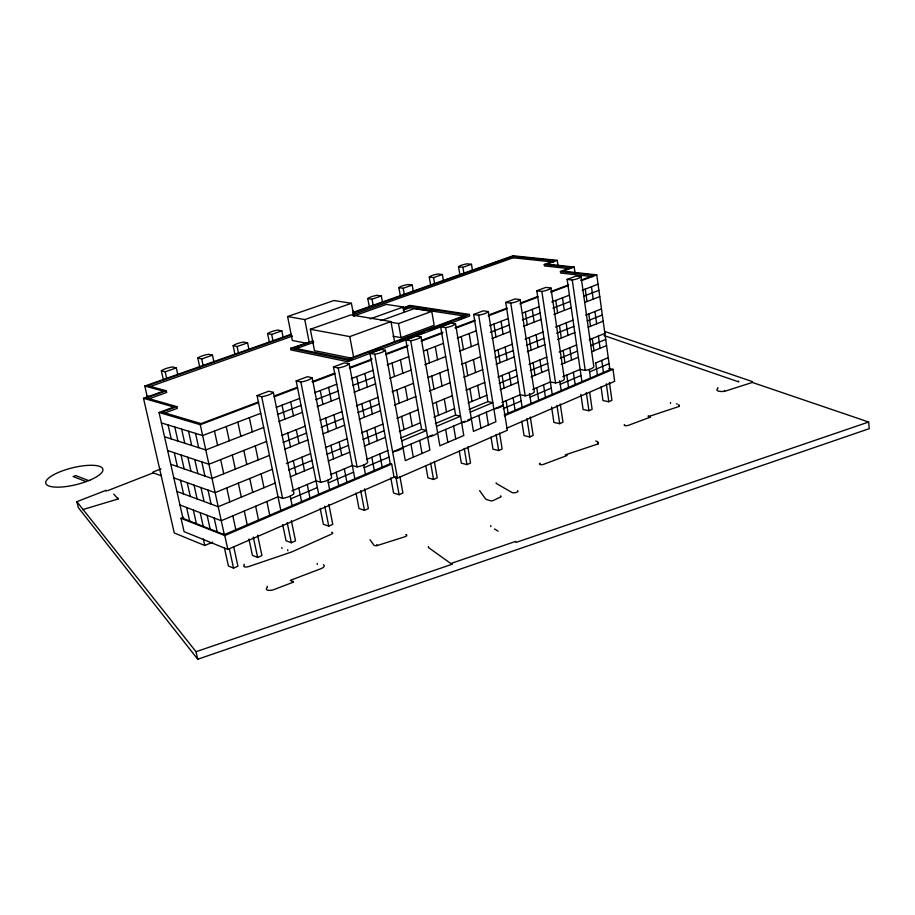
<?xml version="1.0" encoding="UTF-8"?>
<svg xmlns="http://www.w3.org/2000/svg" width="915" height="915" viewBox="0 0 915 915"><rect width="100%" height="100%" fill="white"/><g stroke="black" fill="none" stroke-linecap="round" stroke-linejoin="round"><path stroke-width="1.37" d="M224.495 548.188L228.395 565.985L233.542 568.146L237.934 566.202L233.76 546.998M248.937 539.084L252.426 555.371L257.641 557.464L261.942 555.554L257.607 535.138M390.785 477.813L393.587 493.025L399.123 494.718L402.92 493.036L399.889 476.383M425.75 465.575L427.934 477.87L433.527 479.46L437.21 477.836L434.328 461.389M459.25 450.981L461.32 463.116L466.97 464.626L470.539 463.047L467.817 446.817M491.023 437.141L492.979 449.139L498.686 450.569L502.152 449.025L499.556 432.989M601.029 386.839L602.962 400.564L608.818 401.731L611.929 400.347L609.436 382.447M282.712 524.627L286.04 540.742L291.336 542.732L295.511 540.879L291.37 520.692M320.181 508.363L323.35 524.261L328.737 526.148L332.774 524.352L328.851 504.428M356.038 493.094L358.989 508.511L364.456 510.307L368.379 508.568L364.639 488.885M521.779 421.117L524.055 435.609L529.808 436.958L533.171 435.471L530.3 416.977M551.585 407.003L553.907 422.421L559.717 423.691L562.977 422.25L560.255 403.984M580.899 394.285L583.107 409.52L588.94 410.732L592.119 409.325L589.729 392.661M183.595 517.261L181.044 518.313L184.075 531.661L227.824 549.423L394.079 477.173L397.43 478.145L507.299 430.29L488.29 311.569L483.28 310.825L473.661 314.44L487.867 401.605L492.83 402.68L470.241 412.15M506.441 428.346L614.663 381.315L613.004 369.317L608.818 368.585M181.044 518.313L224.793 535.55L391.689 464.088L394.079 477.173M504.44 415.81L613.004 369.317M147.338 397.156L144.81 386.038L163.453 391.151L143.506 398.3L174.273 532.976L204.788 545.523L212.646 542.149M473.661 314.44L478.659 315.195L495.919 421.724L473.444 431.377L455.533 323.887L450.569 323.087L440.653 326.804L455.613 415.09L460.542 416.222L436.478 426.321M143.506 398.3L173.896 407.026L159.038 412.482L182.989 518.393L224.312 534.646L390.225 463.676L391.689 464.088M504.222 414.918L609.916 369.706L596.752 274.877L563.08 271.149L574.197 267.031L575.009 272.681M530.094 397.133L551.288 388.143M290.73 498.847L317.356 487.535M328.313 482.891L353.59 472.163M364.193 467.656L389.024 457.123M503.216 408.639L521.161 401.022M560.255 384.346L581.014 375.527M589.603 371.89L609.07 363.621M432.612 434.945L392.626 451.85A10.923 3.546 -10.4 0 0 402.932 447.492M465.255 421.14L437.61 432.829A10.751 3.431 -10 0 1 427.614 437.05M467.679 420.111L493.86 409.039A10.431 3.225 -9.1 0 0 503.261 405.071L493.86 409.039M532.713 389.401L550.35 381.967L552.214 394.308M562.828 376.717L580.133 369.431L585.223 370.403A10.031 2.939 -8.1 0 0 593.835 366.766L581.059 276.696L575.935 276.113L567.14 279.418L581.894 381.624M291.885 490.955L316.018 480.798L320.696 482.274A11.3 3.763 -11.4 0 0 331.688 477.619L312.164 377.769L307.451 376.706L296.174 380.926L318.695 494.272M330.681 474.611L352.321 465.495L357.067 466.89A11.106 3.649 -10.9 0 0 367.704 462.384L349.187 363.861L344.406 362.866L333.483 366.949L354.86 478.808M366.526 459.513L387.811 450.546M501.969 402.44L520.178 394.765L525.187 395.795A10.294 3.134 -8.8 0 0 534.314 391.94L520.109 299.605L515.053 298.931L505.721 302.419L522.133 407.255M595.288 363.118L608.246 357.662M400.816 438.01L421.598 429.318L426.47 430.519L401.742 440.904M435.391 423.542L455.613 415.09M469.063 409.463L487.867 401.605M275.175 483.074L218.205 506.716L176.904 491.469M290.124 476.875L313.33 467.245M328.291 461.034L349.759 452.124M364.25 446.108L385.387 437.336M399.283 431.571L420.454 422.787M433.916 417.206L454.526 408.65M468.125 403L486.826 395.246M500.185 389.699L518.21 382.218M531.18 376.843L548.645 369.591M561.238 364.364L578.372 357.25M591.662 351.737L606.565 345.561M590.781 345.561L605.719 339.419M288.728 470.024L311.981 460.439M326.964 454.275L348.478 445.411M362.992 439.429L384.174 430.713M499.167 383.362L517.227 375.928M530.22 370.575L547.708 363.369M560.323 358.177L577.491 351.108M272.315 469.269L215.117 492.647L173.839 477.904M286.303 463.562L310.62 453.623M325.397 447.584L347.197 438.685M361.505 432.829L382.95 424.068M396.893 418.372L418.144 409.691M432.806 403.709L452.33 395.726M465.987 390.145L484.744 382.481M497.909 377.106L516.243 369.614M529.019 364.387L546.77 357.136M559.179 352.069L576.599 344.955M589.203 339.808L604.872 333.403M269.445 455.396L212.028 478.488L170.75 464.271M284.508 449.334L307.897 439.932M322.972 433.87L344.612 425.166M359.206 419.299L380.503 410.732M394.491 405.105L415.822 396.538M429.375 391.082L450.134 382.733M463.836 377.22L482.651 369.66M496.102 364.25L514.253 356.942M527.315 351.692L544.883 344.623M557.567 339.534L574.814 332.591M588.185 327.215L603.179 321.188M587.293 320.982L602.322 314.989M283.101 442.414L306.536 433.058M321.142 427.236L343.319 418.384M357.937 412.551L379.268 404.041M495.072 357.845L513.258 350.594M526.342 345.378L543.945 338.344M556.64 333.289L573.922 326.392M266.562 441.442L208.917 464.26L167.651 450.557M281.957 435.357L305.164 426.173M320.056 420.271L342.016 411.59M356.438 405.883L378.032 397.339M392.078 391.78L413.488 383.305M428.254 377.46L447.915 369.683M461.663 364.239L480.558 356.77M495.061 351.028L512.263 344.212M525.13 339.122L542.995 332.053M555.485 327.113L573.019 320.17M585.703 315.16L601.475 308.915M263.669 427.419L205.784 449.951L164.574 436.787M278.846 421.506L302.419 412.333M317.105 406.615L339.408 397.934M354.116 392.215L375.562 383.865M389.653 378.375L411.132 370.015M424.789 364.696L445.697 356.564M459.49 351.188L478.442 343.811M491.984 338.539L510.261 331.424M523.403 326.312L541.097 319.426M553.861 314.463L571.223 307.703M584.674 302.465L599.771 296.586M717.795 387.64L717.909 388.555A7.24 2.265 -6.4 0 0 717.909 390.922A7.24 2.265 -6.4 0 0 724.554 391.346L752.336 382.447L868.644 422.021L869.25 428.666L197.754 659.235L78.313 507.608L76.849 501.683L106.117 490.28L106.334 491.172M161.006 468.88L153.034 471.991L153.228 472.872L160.868 475.606L160.663 474.725M107.638 490.657L153.228 472.872M583.781 296.163L598.902 290.329M277.417 414.506L301.035 405.391M315.755 399.706L338.093 391.082M352.835 385.398L374.315 377.094M490.383 332.294L509.255 325.008M522.419 319.93L540.147 313.09M552.923 308.149L570.32 301.435M260.752 413.317L202.638 435.563L161.44 422.924M276.261 407.381L299.651 398.425M314.657 392.684L336.789 384.209M351.314 378.65L373.068 370.323M387.217 364.902L408.776 356.656M423.656 350.96L443.466 343.377M457.306 338.081L476.326 330.795M489.674 325.683L508.248 318.58M522.419 313.147L539.187 306.731M551.768 301.916L569.404 295.168M582.169 290.284L598.044 284.199M292.949 581.151L293.177 582.237L273.322 589.82A5.81 2.253 -12.8 0 1 267.592 590.129A5.81 2.253 -12.8 0 1 266.848 587.83M290.318 580.373L320.685 568.798A6.691 2.573 -12 0 0 323.521 564.715M159.038 412.482L200.259 424.709L258.556 402.68M274.1 396.813L297.569 387.937M312.724 382.218L334.81 373.869M349.53 368.31L371.204 360.121M385.741 354.62L407.003 346.591M421.094 341.261L441.773 333.449M455.521 328.245L474.725 320.993M488.29 315.869L506.738 308.893M519.88 303.929L537.745 297.169M550.784 292.251L568.043 285.72M582.146 280.402L596.752 274.877M258.533 401.925L201.06 423.622L162.058 412.093L176.892 406.649L177.281 408.387L164.917 412.928M274.569 395.863L297.295 387.285M311.992 381.738L334.718 373.148M349.416 367.601L372.142 359.023M385.512 353.979L408.227 345.401M421.598 340.346L442.986 332.271M455.007 327.73L475.057 320.159M488.427 315.115L507.139 308.046M520.509 303.002L537.883 296.437M551.242 291.393L568.627 284.839M580.648 280.287L594.018 275.243L560.415 271.503L560.643 273.025L592.84 276.639M290.615 348.318L347.483 360.007L469.395 314.428L469.658 316.041L347.791 361.7L290.936 349.93L290.615 348.318L309.19 342.267L304.775 319.587L287.607 316.533L292.354 340.472L307.028 343.377M349.393 360.384L352.778 359.115M400.198 341.352L404.201 339.865M417.526 334.867L424.194 332.374M429.524 330.384L438.857 326.884M458.85 319.404L465.506 316.91M280.836 510.467L257.081 395.577L268.747 391.208L273.368 392.352L293.967 493.574A11.518 3.877 -12 0 1 282.609 498.378L278.011 496.811L221.258 520.715L179.958 504.966M390.225 463.676L369.946 353.293L380.514 349.336L385.364 350.262L405.311 460.622L429.901 450.066L410.709 340.735L405.814 339.854L421.598 429.318M405.814 339.854L416.05 336.022L420.957 336.88L439.863 445.788L463.791 435.517L445.605 327.616L440.653 326.804M536.785 290.787L545.855 287.39L550.944 288.019L564.418 379.21A10.157 3.031 -8.4 0 1 555.554 382.95L550.51 381.99L536.785 290.787L541.874 291.428A10.328 2.516 -8.7 0 0 550.944 288.019M392.97 336.205L401.022 337.646L434.156 325.294L431.777 311.375L414.118 308.652L381.063 320.616M650.085 416.279L650.21 417.217L628.834 425.166A2.734 0.904 -7.4 0 1 625.265 425.681A2.734 0.904 -7.4 0 1 624.533 424.594M560.415 271.503L571.543 267.397L544.265 264.469L544.482 265.945L569.038 268.61M390.465 322.194L398.517 323.544L431.777 311.375M544.265 264.469L554.65 260.695L512.938 256.36L352.893 313.01M558.059 265.979L557.235 260.34L546.861 264.115L574.197 267.031M351.188 358.131L314.508 350.674L310.345 329.274L349.782 336.594L390.979 321.588L394.571 341.695M295.065 349.084L313.754 342.336M403.195 310.071L409.874 307.669L465.449 316.201M148.127 399.134L166.713 392.455L166.336 390.785L146.411 397.934L176.892 406.649M370.106 318.912L403.286 306.994L404.236 312.438M403.309 307.783L409.92 305.404L469.395 314.428M313.159 340.838L293.406 347.952L347.94 359.115L466.581 314.794L409.6 306.125L403.012 308.492M296.3 347.997L298.988 347.025M403.584 309.327L407.552 307.897M353.419 316.11L386.393 304.398L403.286 306.994M144.81 386.038L291.13 334.284M353.087 312.358L513.075 255.765L557.235 260.34M290.913 334.959L147.635 385.673L166.336 390.785M310.345 329.274L350.914 314.897L390.979 321.588M150.689 386.37L292.56 336.045M353.179 314.531L513.155 257.79L553.484 262.022M304.775 319.587L351.417 303.288L353.75 315.824M163.533 380.503L161.36 370.804L165.192 371.776L176.286 367.887L177.727 374.395M199.905 367.784L197.8 358.051L201.712 358.966L212.474 355.18L213.847 361.619M234.892 354.059L233.142 345.687L237.122 346.533L247.576 342.873L248.891 349.221M269.33 342.016L267.626 333.62L271.675 334.41L281.831 330.853L283.078 337.12M369.34 306.914L367.807 298.565L372.039 299.194L381.338 295.934L382.424 301.984M400.37 296.083L398.894 287.687L403.172 288.271L412.219 285.103L413.26 291.073M430.702 285.491L429.261 277.051L433.584 277.6L442.38 274.511L443.375 280.425M459.925 275.152L458.552 266.803L462.91 267.317L471.477 264.309L472.426 270.142M287.607 316.533L333.918 300.532L351.417 303.288M76.849 501.683L196.027 651.709L451.93 564.315L451.736 563.217L515.728 541.383L515.9 542.469L868.644 422.021M565.287 454.892L598.147 443.889L598.01 442.917M648.277 415.719L648.403 416.657L679.216 406.42L679.102 405.494M369.98 539.747L373.983 545.191A3.305 1.258 -11 0 0 377.037 545.592L405.116 536.693A2.814 1.064 -10.6 0 0 406.615 535.023M82.682 509.621L118.081 498.984L117.863 498.069M471.477 264.309L467.108 263.817A9.413 2.105 -9.4 0 0 458.552 266.803M567.14 279.418L572.252 280.013A10.202 2.448 -8.5 0 0 581.059 276.696M442.38 274.511L438.056 273.985A9.539 2.162 -9.6 0 0 429.261 277.051M412.219 285.103L407.93 284.519A9.665 2.23 -9.9 0 0 398.894 287.687M505.721 302.419L510.764 303.117A10.477 2.596 -9 0 0 520.109 299.605M381.338 295.934L377.106 295.305A9.802 2.288 -10.2 0 0 367.807 298.565M433.699 310.54L436.466 310.963M281.831 330.853L277.76 330.075A10.271 2.493 -11.1 0 0 267.626 333.62M369.946 353.293L374.773 354.242A11.129 2.951 -10.3 0 0 385.364 350.262M247.576 342.873L243.573 342.038A10.454 2.562 -11.4 0 0 233.142 345.687M333.483 366.949L338.241 367.967A11.323 3.042 -10.7 0 0 349.187 363.861M212.474 355.18L208.551 354.288A10.637 2.631 -11.8 0 0 197.8 358.051M296.174 380.926L300.863 382.024A11.518 3.134 -11.1 0 0 312.164 377.769M176.286 367.887L172.432 366.926A10.831 2.699 -12.2 0 0 161.36 370.804M257.081 395.577L261.679 396.744A11.735 3.237 -11.6 0 0 273.368 392.352M147.052 395.886L149.511 396.584M648.403 416.657L650.21 417.217M604.678 331.447L752.233 381.521L752.336 382.447M603.946 335.508L738.771 381.898L738.657 380.983M88.675 480.627L75.682 475.571L73.12 476.543L86.102 481.622M494.489 528.927L498.057 531.18M291.267 580.991L293.177 582.237M451.93 564.315L428.529 547.593L428.346 546.518M113.746 494.111L118.081 498.984M196.027 651.709L197.754 659.235M168.074 424.96L171.219 438.903M174.296 452.765L177.396 466.559M180.484 480.272L183.549 493.928M186.603 507.505L189.645 521.012M181.628 429.112L184.761 443.237M187.85 457.26L190.961 471.225M194.049 485.122L197.125 498.938M200.179 512.675L203.222 526.342M203.313 538.924L204.788 545.523M165.192 371.776L166.644 378.318M174.811 427.031L177.945 441.053M181.033 454.995L184.132 468.88M187.22 482.685L190.297 496.41M193.351 510.078L196.393 523.654M188.536 431.24L191.681 445.445M194.758 459.559L197.915 473.627M200.968 487.592L204.079 501.5M207.099 515.317L210.187 529.087M224.793 535.55L227.824 549.423M200.259 424.709L224.312 534.646M195.536 433.378L198.681 447.675M201.815 461.903L204.926 476.04M208.014 490.108L211.091 504.096M214.156 518.004L217.198 531.844M229.345 548.909L233.542 568.146M201.712 358.966L203.107 365.417M244.088 564.189L244.316 565.23M214.487 431.022L217.587 445.353M220.664 459.604L223.74 473.776M226.783 487.878L229.814 501.9M232.833 515.843L235.83 529.716M226.222 426.527L229.276 440.801M232.307 454.995L235.327 469.121M238.335 483.166L241.32 497.131M244.294 511.016L247.244 524.833M267.214 586.24L267.443 587.316M253.283 537.014L257.641 557.464M237.843 422.078L240.851 436.295M243.836 450.432L246.81 464.5M249.772 478.488L252.712 492.396M255.64 506.235L258.545 519.995M237.122 346.533L238.449 352.916M249.349 417.675L252.311 431.834M255.262 445.914L258.19 459.925M261.095 473.856L263.989 487.718M266.871 501.5L269.742 515.214M287.642 549.709L287.859 550.739M281.797 547.456L282.014 548.485M261.679 396.744L282.609 498.378M287.173 522.522L291.336 542.732M290.181 496.124L292.125 505.64M271.675 334.41L272.945 340.712M317.162 563.388L317.379 564.441M282.06 405.162L284.885 419.15M287.71 433.081L290.512 446.932M293.292 460.703L296.071 474.405M298.828 488.038L301.573 501.603M290.695 401.845L293.498 415.81M296.277 429.684L299.045 443.489M301.801 457.226L304.535 470.893M307.268 484.481L309.979 498M300.863 382.024L320.696 482.274M324.779 506.189L328.737 526.148M327.776 480.203L329.629 489.594M320.261 390.533L322.949 404.339M325.626 418.075L328.279 431.743M330.921 445.331L333.552 458.85M336.171 472.3L338.767 485.682M328.622 387.331L331.276 401.102M333.918 414.792L336.537 428.414M339.156 441.968L341.753 455.453M344.337 468.857L346.911 482.205M376.843 544.539L377.037 545.592M338.241 367.967L357.067 466.89M360.704 490.6L364.456 510.307M347.483 360.007L347.791 361.7M363.701 465.003L365.451 474.279M349.782 336.594L353.602 357.01M356.736 376.568L359.286 390.19M361.825 403.744L364.342 417.229M366.858 430.645L369.351 443.992M371.833 457.271L374.304 470.482M353.11 310.562L354.059 315.721M364.833 373.469L367.35 387.056M369.854 400.564L372.348 414.015M374.83 427.385L377.3 440.698M379.748 453.943L382.196 467.108M374.773 354.242L397.43 478.145M395.818 476.658L399.123 494.718M372.039 299.194L373.137 305.267M410.961 444.095L413.306 457.191M392.055 363.049L394.468 376.5M396.881 389.882L399.272 403.183M401.651 416.428L404.03 429.604M419.71 440.401L422.021 453.451M398.517 323.544L401.022 337.646M400.45 359.835L402.84 373.24M405.208 386.576L407.575 399.844M409.931 413.054L412.265 426.184M430.633 463.001L433.527 479.46M409.6 306.125L409.874 307.669M403.172 288.271L404.224 294.275M445.628 429.444L447.847 442.368M427.168 349.61L429.455 362.878M431.731 376.088L434.007 389.218M436.261 402.291L438.514 415.296M453.577 426.081L455.773 438.96M435.288 346.499L437.553 359.732M439.806 372.885L442.048 385.981M444.278 399.02L446.497 411.979M464.225 448.373L466.97 464.626M433.584 277.6L434.579 283.536M479.597 490.623L485.27 498.561A11.929 4.335 -9.1 0 0 487.764 499.956L490.612 500.779A1.91 0.698 -9.2 0 0 493.265 500.471L500.551 497.074A2.459 0.892 -9.1 0 0 500.482 495.93M478.842 415.364L480.958 428.151M461.274 336.56L463.447 349.656M465.609 362.683L467.759 375.642M469.898 388.543L472.026 401.388M490.749 525.61L490.92 526.663M462.91 267.317L463.871 273.173M486.334 412.196L488.416 424.915M469.155 333.54L471.294 346.591M473.432 359.584L475.56 372.508M477.676 385.375L479.769 398.174M496.079 434.511L498.686 450.569M493.917 324.059L495.976 336.983M498.035 349.85L500.07 362.649M502.106 375.39L504.119 388.063M506.132 400.69L508.134 413.237M501.065 321.325L503.101 334.215M505.126 347.048L507.139 359.812M509.152 372.508L511.142 385.158M513.132 397.739L515.111 410.263M510.764 303.117L525.187 395.795M526.926 418.452L529.808 436.958M525.324 312.038L527.28 324.802M529.225 337.509L531.158 350.148M533.09 362.729L535.012 375.253M536.762 387.697L538.66 400.095M512.938 256.36L513.155 257.79M529.522 393.393L531.055 403.355M532.255 309.384L534.188 322.114M536.11 334.776L538.031 347.391M539.93 359.938L541.829 372.416M543.556 384.826L545.432 397.202M556.972 405.402L559.717 423.691M559.706 380.651L561.169 390.488M566.888 454.561L567.037 455.533L544.105 464.134A2.837 0.984 -8.5 0 1 540.136 464.591A2.837 0.984 -8.5 0 1 540.285 463.173M541.874 291.428L555.554 382.95M555.771 300.383L557.624 312.987M559.465 325.534L561.307 338.024M563.137 350.456L564.955 362.82M566.751 375.07L568.558 387.32M562.496 297.81L564.326 310.379M566.156 322.892L567.975 335.348M569.782 347.734L571.578 360.075M573.362 372.291L575.135 384.506M572.252 280.013L585.223 370.403M586.343 392.661L588.94 410.732M585.268 289.094L587.03 301.55M588.78 313.937L590.518 326.278M592.257 338.55L593.984 350.777M595.699 362.946L597.415 375.059M589.26 369.488L590.472 378.021M606.313 383.808L608.818 401.731M591.467 286.727L593.206 299.136M594.944 311.5L596.66 323.807M598.376 336.057L600.091 348.249M601.784 360.384L603.477 372.462M670.432 402.52L670.546 403.446M724.44 390.419L724.554 391.346M331.63 532.267A3.134 1.144 -11.6 0 1 331.459 534.143L291.37 552.088L248.834 566.511A3.877 1.441 -13 0 1 243.756 565.962M405.7 534.726A2.814 1.064 -10.6 0 1 406.066 534.795M678.644 404.727A10.648 3.42 -7 0 1 679.216 406.42M676.471 403.835A10.648 3.42 -7 0 1 677.34 404.087M597.815 441.991A11.014 3.74 -7.9 0 1 598.147 443.889M595.757 440.973A11.014 3.74 -7.9 0 1 597.289 441.602M517.604 490.657A3.203 1.155 -8.9 0 1 516.415 492.373A3.203 1.155 -8.9 0 1 512.16 492.59L496.536 483.612A3.134 1.109 -9.1 0 1 496.227 482.8M455.533 323.887A10.774 2.768 -9.6 0 1 445.605 327.616M471.317 418.578A10.58 3.328 -9.5 0 1 461.629 422.673M420.957 336.88A10.946 2.859 -10 0 1 410.709 340.735M488.29 311.569A10.614 2.676 -9.3 0 1 478.659 315.195M90.677 479.803L83.951 482.388A29.406 8.612 -13.9 0 1 45.83 481.816A29.406 8.612 -13.9 0 1 88.721 465.335A29.406 8.612 -13.9 0 1 90.677 479.803"/></g></svg>
